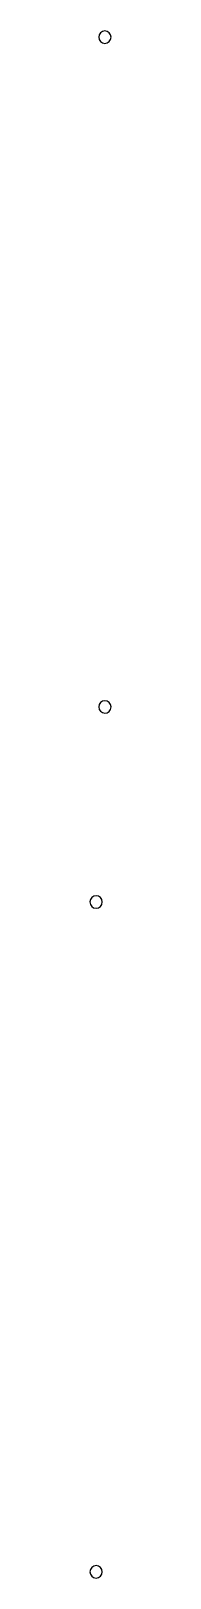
# Model space of a CAD drawing. Extents: x 19 to 22, y 27 to 276.
import ezdxf

# ---------------------------------------------------------------- set-up
doc = ezdxf.new("R2010")
doc.units = 0
doc.header["$MEASUREMENT"] = 0
doc.layers.add('Layer 1', color=7, linetype='Continuous')

msp = doc.modelspace()

# ---------------------------------------------------------------- linework, layer by layer
at = {"layer": 'Layer 1'}
for points in [[(21.096926, 274.20743), (21.109846, 274.20743), (21.492657, 274.283413), (21.817229, 274.500139), (22.034124, 274.824599), (22.110306, 275.20737), (22.034124, 275.590141), (21.817229, 275.914601), (21.492657, 276.131327), (21.109846, 276.20731), (20.720635, 276.128714), (20.4028, 275.914416), (20.188503, 275.596581), (20.109907, 275.20737), (20.187121, 274.821388), (20.398033, 274.505031), (20.711508, 274.289859), (21.09641, 274.20743), (21.096397, 274.20743)], [(21.109667, 166.19276), (21.492478, 166.268743), (21.81705, 166.485469), (22.033945, 166.809929), (22.110127, 167.1927), (22.033942, 167.575468), (21.817046, 167.899924), (21.492476, 168.116648), (21.109667, 168.19263), (20.720458, 168.114035), (20.402624, 167.89974), (20.188327, 167.581908), (20.109728, 167.1927), (20.186942, 166.806718), (20.397855, 166.490361), (20.71133, 166.275189), (21.096232, 166.19276), (21.096227, 166.19276)], [(19.696006, 134.74414), (20.078808, 134.820122), (20.403375, 135.036847), (20.620273, 135.361306), (20.696466, 135.74408), (20.620419, 136.127011), (20.403555, 136.451643), (20.078925, 136.668499), (19.696006, 136.74453), (19.313247, 136.668349), (18.988794, 136.451458), (18.772065, 136.12689), (18.696068, 135.74408), (18.773294, 135.358095), (18.984208, 135.041739), (19.297679, 134.826568), (19.682571, 134.74414), (19.682566, 134.74414)], [(19.695966, 26.72485), (20.078768, 26.800832), (20.403335, 27.017557), (20.620233, 27.342016), (20.696426, 27.72479), (20.620379, 28.107721), (20.403515, 28.432353), (20.078885, 28.649209), (19.695966, 28.72524), (19.313207, 28.649059), (18.988754, 28.432168), (18.772025, 28.1076), (18.696028, 27.72479), (18.773254, 27.338805), (18.984168, 27.022449), (19.297639, 26.807278), (19.682531, 26.72485), (19.682526, 26.72485)]]:
    msp.add_lwpolyline(points, close=True, dxfattribs=at)

doc.saveas('drawing.dxf')
